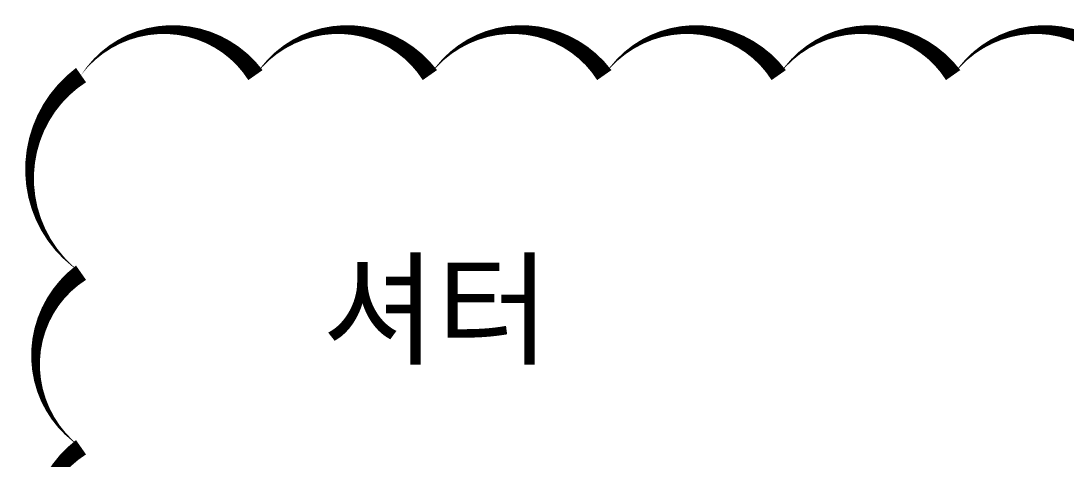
# Model space of a CAD drawing. Extents: x -25535497 to -25216507, y 8041684 to 8103002.
# Drawn here: x -25277322 to -25241369, y 8087941 to 8103002 of the extents above; entities that cross this region are included whole.
import ezdxf

# ---------------------------------------------------------------- set-up
doc = ezdxf.new("R2010")
doc.units = 0
doc.header["$MEASUREMENT"] = 0
doc.layers.get('Defpoints').update_dxf_attribs({"color": 45})
doc.layers.add('T-M', color=7, linetype='Continuous')
doc.styles.get("Standard").update_dxf_attribs({"font": 'malgunbd.ttf'})

msp = doc.modelspace()

# ---------------------------------------------------------------- linework, layer by layer
at = {"layer": 'Defpoints', "ltscale": 4}
msp.add_lwpolyline([(-25275253.9, 8064347.8, 0, 600, -0.5205671), (-25275253.9, 8070347.8, 0, 600, -0.5205671), (-25275253.9, 8076347.8, 0, 600, -0.5205671), (-25275253.9, 8082347.8, 0, 600, -0.5205671), (-25275253.9, 8088347.8, 0, 600, -0.5205671), (-25275253.9, 8094347.8, 0, 600, -0.5205671), (-25275253.9, 8101140, 0, 600, -0.5205671), (-25269253.9, 8101140, 0, 600, -0.5205671), (-25263253.9, 8101140, 0, 600, -0.5205671), (-25257253.9, 8101140, 0, 600, -0.5205671), (-25251253.9, 8101140, 0, 600, -0.5205671), (-25245253.9, 8101140, 0, 600, -0.5205671), (-25239253.9, 8101140, 0, 600, -0.5205671), (-25233253.9, 8101140, 0, 600, -0.5205671), (-25227253.9, 8101140, 0, 600, -0.5205671), (-25221253.9, 8101140, 0, 600, -0.5205671), (-25218369, 8098024.9, 0, 600, -0.5205671), (-25218369, 8092024.9, 0, 600, -0.5205671), (-25218369, 8086024.9, 0, 600, -0.5205671), (-25218369, 8080024.9, 0, 600, -0.5205671), (-25218369, 8074024.9, 0, 600, -0.5205671), (-25218369, 8068024.9, 0, 600, -0.5205671), (-25218369, 8062024.9, 0, 600, -0.5205671)], format="xyseb", dxfattribs=at)

# ---------------------------------------------------------------- texts
at = {"layer": 'T-M'}
msp.add_text('셔터', height=3125, dxfattribs=at).set_placement((-25266960.6, 8091522))

doc.saveas('drawing.dxf')
